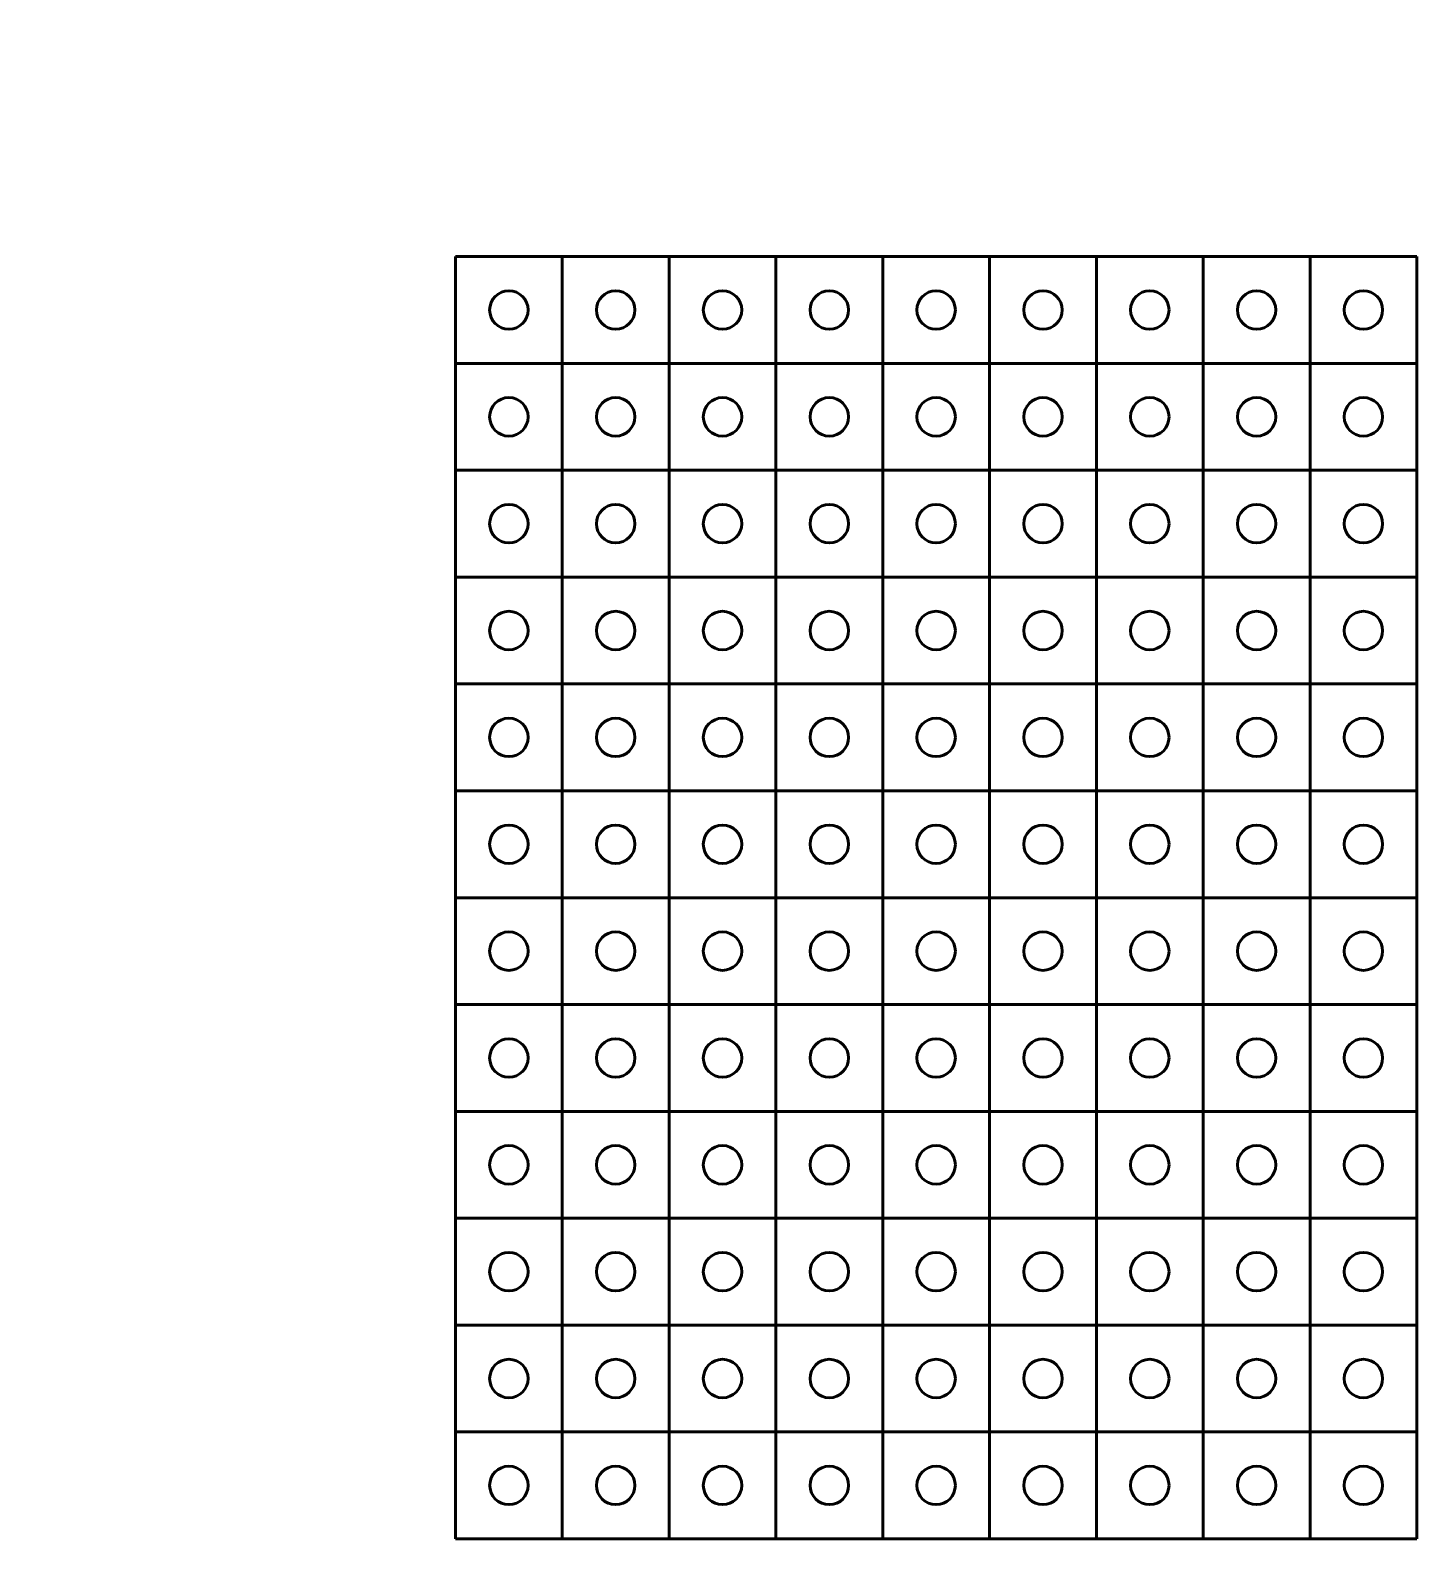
# Model space of a CAD drawing. Header units: millimetres. Extents: x -1927 to 2668, y -5887 to -3281.
# Drawn here: x -191 to 458, y -5887 to -5181 of the extents above; entities that cross this region are included whole.
import ezdxf

# ---------------------------------------------------------------- set-up
doc = ezdxf.new("R2010")
doc.units = ezdxf.units.MM
doc.linetypes.add('K5LT_BASIC', pattern=[0])

# ---------------------------------------------------------------- blocks, each defined once
blk = doc.blocks.new('U689')
at = {"color": 150, "linetype": 'K5LT_BASIC', "lineweight": 60, "true_color": 0x0080ff}
for p, q in [((57.98, -5836.96), (7.98, -5836.96)), ((7.98, -5836.96), (7.98, -5886.96)), ((57.98, -5886.96), (57.98, -5836.96)), ((7.98, -5886.96), (57.98, -5886.96))]:
    blk.add_line(p, q, dxfattribs=at)
blk = doc.blocks.new('U690')
at = {"color": 150, "linetype": 'K5LT_BASIC', "lineweight": 60, "true_color": 0x0080ff}
for p, q in [((57.98, -5786.96), (7.98, -5786.96)), ((7.98, -5786.96), (7.98, -5836.96)), ((57.98, -5836.96), (57.98, -5786.96)), ((7.98, -5836.96), (57.98, -5836.96))]:
    blk.add_line(p, q, dxfattribs=at)
blk = doc.blocks.new('U691')
at = {"color": 150, "linetype": 'K5LT_BASIC', "lineweight": 60, "true_color": 0x0080ff}
for p, q in [((57.98, -5736.96), (7.98, -5736.96)), ((7.98, -5736.96), (7.98, -5786.96)), ((57.98, -5786.96), (57.98, -5736.96)), ((7.98, -5786.96), (57.98, -5786.96))]:
    blk.add_line(p, q, dxfattribs=at)
blk = doc.blocks.new('U692')
at = {"color": 150, "linetype": 'K5LT_BASIC', "lineweight": 60, "true_color": 0x0080ff}
for p, q in [((57.98, -5686.96), (7.98, -5686.96)), ((7.98, -5686.96), (7.98, -5736.96)), ((57.98, -5736.96), (57.98, -5686.96)), ((7.98, -5736.96), (57.98, -5736.96))]:
    blk.add_line(p, q, dxfattribs=at)
blk = doc.blocks.new('U693')
at = {"color": 150, "linetype": 'K5LT_BASIC', "lineweight": 60, "true_color": 0x0080ff}
for p, q in [((57.98, -5636.96), (7.98, -5636.96)), ((7.98, -5636.96), (7.98, -5686.96)), ((57.98, -5686.96), (57.98, -5636.96)), ((7.98, -5686.96), (57.98, -5686.96))]:
    blk.add_line(p, q, dxfattribs=at)
blk = doc.blocks.new('U694')
at = {"color": 150, "linetype": 'K5LT_BASIC', "lineweight": 60, "true_color": 0x0080ff}
for p, q in [((57.98, -5586.96), (7.98, -5586.96)), ((7.98, -5586.96), (7.98, -5636.96)), ((57.98, -5636.96), (57.98, -5586.96)), ((7.98, -5636.96), (57.98, -5636.96))]:
    blk.add_line(p, q, dxfattribs=at)
blk = doc.blocks.new('U695')
at = {"color": 150, "linetype": 'K5LT_BASIC', "lineweight": 60, "true_color": 0x0080ff}
for p, q in [((57.98, -5536.96), (7.98, -5536.96)), ((7.98, -5536.96), (7.98, -5586.96)), ((57.98, -5586.96), (57.98, -5536.96)), ((7.98, -5586.96), (57.98, -5586.96))]:
    blk.add_line(p, q, dxfattribs=at)
blk = doc.blocks.new('U696')
at = {"color": 150, "linetype": 'K5LT_BASIC', "lineweight": 60, "true_color": 0x0080ff}
for p, q in [((57.98, -5486.96), (7.98, -5486.96)), ((7.98, -5486.96), (7.98, -5536.96)), ((57.98, -5536.96), (57.98, -5486.96)), ((7.98, -5536.96), (57.98, -5536.96))]:
    blk.add_line(p, q, dxfattribs=at)
blk = doc.blocks.new('U697')
at = {"color": 150, "linetype": 'K5LT_BASIC', "lineweight": 60, "true_color": 0x0080ff}
for p, q in [((57.98, -5436.96), (7.98, -5436.96)), ((7.98, -5436.96), (7.98, -5486.96)), ((57.98, -5486.96), (57.98, -5436.96)), ((7.98, -5486.96), (57.98, -5486.96))]:
    blk.add_line(p, q, dxfattribs=at)
blk = doc.blocks.new('U698')
at = {"color": 150, "linetype": 'K5LT_BASIC', "lineweight": 60, "true_color": 0x0080ff}
for p, q in [((57.98, -5386.96), (7.98, -5386.96)), ((7.98, -5386.96), (7.98, -5436.96)), ((57.98, -5436.96), (57.98, -5386.96)), ((7.98, -5436.96), (57.98, -5436.96))]:
    blk.add_line(p, q, dxfattribs=at)
blk = doc.blocks.new('U699')
at = {"color": 150, "linetype": 'K5LT_BASIC', "lineweight": 60, "true_color": 0x0080ff}
for p, q in [((57.98, -5336.96), (7.98, -5336.96)), ((7.98, -5336.96), (7.98, -5386.96)), ((57.98, -5386.96), (57.98, -5336.96)), ((7.98, -5386.96), (57.98, -5386.96))]:
    blk.add_line(p, q, dxfattribs=at)
blk = doc.blocks.new('U700')
at = {"color": 150, "linetype": 'K5LT_BASIC', "lineweight": 60, "true_color": 0x0080ff}
for p, q in [((57.98, -5286.96), (7.98, -5286.96)), ((7.98, -5286.96), (7.98, -5336.96)), ((57.98, -5336.96), (57.98, -5286.96)), ((7.98, -5336.96), (57.98, -5336.96))]:
    blk.add_line(p, q, dxfattribs=at)
blk = doc.blocks.new('U701')
at = {"color": 150, "linetype": 'K5LT_BASIC', "lineweight": 60, "true_color": 0x0080ff}
for p, q in [((107.98, -5836.96), (57.98, -5836.96)), ((57.98, -5836.96), (57.98, -5886.96)), ((107.98, -5886.96), (107.98, -5836.96)), ((57.98, -5886.96), (107.98, -5886.96))]:
    blk.add_line(p, q, dxfattribs=at)
blk = doc.blocks.new('U702')
at = {"color": 150, "linetype": 'K5LT_BASIC', "lineweight": 60, "true_color": 0x0080ff}
for p, q in [((107.98, -5786.96), (57.98, -5786.96)), ((57.98, -5786.96), (57.98, -5836.96)), ((107.98, -5836.96), (107.98, -5786.96)), ((57.98, -5836.96), (107.98, -5836.96))]:
    blk.add_line(p, q, dxfattribs=at)
blk = doc.blocks.new('U703')
at = {"color": 150, "linetype": 'K5LT_BASIC', "lineweight": 60, "true_color": 0x0080ff}
for p, q in [((107.98, -5736.96), (57.98, -5736.96)), ((57.98, -5736.96), (57.98, -5786.96)), ((107.98, -5786.96), (107.98, -5736.96)), ((57.98, -5786.96), (107.98, -5786.96))]:
    blk.add_line(p, q, dxfattribs=at)
blk = doc.blocks.new('U704')
at = {"color": 150, "linetype": 'K5LT_BASIC', "lineweight": 60, "true_color": 0x0080ff}
for p, q in [((107.98, -5686.96), (57.98, -5686.96)), ((57.98, -5686.96), (57.98, -5736.96)), ((107.98, -5736.96), (107.98, -5686.96)), ((57.98, -5736.96), (107.98, -5736.96))]:
    blk.add_line(p, q, dxfattribs=at)
blk = doc.blocks.new('U705')
at = {"color": 150, "linetype": 'K5LT_BASIC', "lineweight": 60, "true_color": 0x0080ff}
for p, q in [((107.98, -5636.96), (57.98, -5636.96)), ((57.98, -5636.96), (57.98, -5686.96)), ((107.98, -5686.96), (107.98, -5636.96)), ((57.98, -5686.96), (107.98, -5686.96))]:
    blk.add_line(p, q, dxfattribs=at)
blk = doc.blocks.new('U706')
at = {"color": 150, "linetype": 'K5LT_BASIC', "lineweight": 60, "true_color": 0x0080ff}
for p, q in [((107.98, -5586.96), (57.98, -5586.96)), ((57.98, -5586.96), (57.98, -5636.96)), ((107.98, -5636.96), (107.98, -5586.96)), ((57.98, -5636.96), (107.98, -5636.96))]:
    blk.add_line(p, q, dxfattribs=at)
blk = doc.blocks.new('U707')
at = {"color": 150, "linetype": 'K5LT_BASIC', "lineweight": 60, "true_color": 0x0080ff}
for p, q in [((107.98, -5536.96), (57.98, -5536.96)), ((57.98, -5536.96), (57.98, -5586.96)), ((107.98, -5586.96), (107.98, -5536.96)), ((57.98, -5586.96), (107.98, -5586.96))]:
    blk.add_line(p, q, dxfattribs=at)
blk = doc.blocks.new('U708')
at = {"color": 150, "linetype": 'K5LT_BASIC', "lineweight": 60, "true_color": 0x0080ff}
for p, q in [((107.98, -5486.96), (57.98, -5486.96)), ((57.98, -5486.96), (57.98, -5536.96)), ((107.98, -5536.96), (107.98, -5486.96)), ((57.98, -5536.96), (107.98, -5536.96))]:
    blk.add_line(p, q, dxfattribs=at)
blk = doc.blocks.new('U709')
at = {"color": 150, "linetype": 'K5LT_BASIC', "lineweight": 60, "true_color": 0x0080ff}
for p, q in [((107.98, -5436.96), (57.98, -5436.96)), ((57.98, -5436.96), (57.98, -5486.96)), ((107.98, -5486.96), (107.98, -5436.96)), ((57.98, -5486.96), (107.98, -5486.96))]:
    blk.add_line(p, q, dxfattribs=at)
blk = doc.blocks.new('U710')
at = {"color": 150, "linetype": 'K5LT_BASIC', "lineweight": 60, "true_color": 0x0080ff}
for p, q in [((107.98, -5386.96), (57.98, -5386.96)), ((57.98, -5386.96), (57.98, -5436.96)), ((107.98, -5436.96), (107.98, -5386.96)), ((57.98, -5436.96), (107.98, -5436.96))]:
    blk.add_line(p, q, dxfattribs=at)
blk = doc.blocks.new('U711')
at = {"color": 150, "linetype": 'K5LT_BASIC', "lineweight": 60, "true_color": 0x0080ff}
for p, q in [((107.98, -5336.96), (57.98, -5336.96)), ((57.98, -5336.96), (57.98, -5386.96)), ((107.98, -5386.96), (107.98, -5336.96)), ((57.98, -5386.96), (107.98, -5386.96))]:
    blk.add_line(p, q, dxfattribs=at)
blk = doc.blocks.new('U712')
at = {"color": 150, "linetype": 'K5LT_BASIC', "lineweight": 60, "true_color": 0x0080ff}
for p, q in [((107.98, -5286.96), (57.98, -5286.96)), ((57.98, -5286.96), (57.98, -5336.96)), ((107.98, -5336.96), (107.98, -5286.96)), ((57.98, -5336.96), (107.98, -5336.96))]:
    blk.add_line(p, q, dxfattribs=at)
blk = doc.blocks.new('U713')
at = {"color": 150, "linetype": 'K5LT_BASIC', "lineweight": 60, "true_color": 0x0080ff}
for p, q in [((157.98, -5836.96), (107.98, -5836.96)), ((107.98, -5836.96), (107.98, -5886.96)), ((157.98, -5886.96), (157.98, -5836.96)), ((107.98, -5886.96), (157.98, -5886.96))]:
    blk.add_line(p, q, dxfattribs=at)
blk = doc.blocks.new('U714')
at = {"color": 150, "linetype": 'K5LT_BASIC', "lineweight": 60, "true_color": 0x0080ff}
for p, q in [((157.98, -5786.96), (107.98, -5786.96)), ((107.98, -5786.96), (107.98, -5836.96)), ((157.98, -5836.96), (157.98, -5786.96)), ((107.98, -5836.96), (157.98, -5836.96))]:
    blk.add_line(p, q, dxfattribs=at)
blk = doc.blocks.new('U715')
at = {"color": 150, "linetype": 'K5LT_BASIC', "lineweight": 60, "true_color": 0x0080ff}
for p, q in [((157.98, -5736.96), (107.98, -5736.96)), ((107.98, -5736.96), (107.98, -5786.96)), ((157.98, -5786.96), (157.98, -5736.96)), ((107.98, -5786.96), (157.98, -5786.96))]:
    blk.add_line(p, q, dxfattribs=at)
blk = doc.blocks.new('U716')
at = {"color": 150, "linetype": 'K5LT_BASIC', "lineweight": 60, "true_color": 0x0080ff}
for p, q in [((157.98, -5686.96), (107.98, -5686.96)), ((107.98, -5686.96), (107.98, -5736.96)), ((157.98, -5736.96), (157.98, -5686.96)), ((107.98, -5736.96), (157.98, -5736.96))]:
    blk.add_line(p, q, dxfattribs=at)
blk = doc.blocks.new('U717')
at = {"color": 150, "linetype": 'K5LT_BASIC', "lineweight": 60, "true_color": 0x0080ff}
for p, q in [((157.98, -5636.96), (107.98, -5636.96)), ((107.98, -5636.96), (107.98, -5686.96)), ((157.98, -5686.96), (157.98, -5636.96)), ((107.98, -5686.96), (157.98, -5686.96))]:
    blk.add_line(p, q, dxfattribs=at)
blk = doc.blocks.new('U718')
at = {"color": 150, "linetype": 'K5LT_BASIC', "lineweight": 60, "true_color": 0x0080ff}
for p, q in [((157.98, -5586.96), (107.98, -5586.96)), ((107.98, -5586.96), (107.98, -5636.96)), ((157.98, -5636.96), (157.98, -5586.96)), ((107.98, -5636.96), (157.98, -5636.96))]:
    blk.add_line(p, q, dxfattribs=at)
blk = doc.blocks.new('U719')
at = {"color": 150, "linetype": 'K5LT_BASIC', "lineweight": 60, "true_color": 0x0080ff}
for p, q in [((157.98, -5536.96), (107.98, -5536.96)), ((107.98, -5536.96), (107.98, -5586.96)), ((157.98, -5586.96), (157.98, -5536.96)), ((107.98, -5586.96), (157.98, -5586.96))]:
    blk.add_line(p, q, dxfattribs=at)
blk = doc.blocks.new('U720')
at = {"color": 150, "linetype": 'K5LT_BASIC', "lineweight": 60, "true_color": 0x0080ff}
for p, q in [((157.98, -5486.96), (107.98, -5486.96)), ((107.98, -5486.96), (107.98, -5536.96)), ((157.98, -5536.96), (157.98, -5486.96)), ((107.98, -5536.96), (157.98, -5536.96))]:
    blk.add_line(p, q, dxfattribs=at)
blk = doc.blocks.new('U721')
at = {"color": 150, "linetype": 'K5LT_BASIC', "lineweight": 60, "true_color": 0x0080ff}
for p, q in [((157.98, -5436.96), (107.98, -5436.96)), ((107.98, -5436.96), (107.98, -5486.96)), ((157.98, -5486.96), (157.98, -5436.96)), ((107.98, -5486.96), (157.98, -5486.96))]:
    blk.add_line(p, q, dxfattribs=at)
blk = doc.blocks.new('U722')
at = {"color": 150, "linetype": 'K5LT_BASIC', "lineweight": 60, "true_color": 0x0080ff}
for p, q in [((157.98, -5386.96), (107.98, -5386.96)), ((107.98, -5386.96), (107.98, -5436.96)), ((157.98, -5436.96), (157.98, -5386.96)), ((107.98, -5436.96), (157.98, -5436.96))]:
    blk.add_line(p, q, dxfattribs=at)
blk = doc.blocks.new('U723')
at = {"color": 150, "linetype": 'K5LT_BASIC', "lineweight": 60, "true_color": 0x0080ff}
for p, q in [((157.98, -5336.96), (107.98, -5336.96)), ((107.98, -5336.96), (107.98, -5386.96)), ((157.98, -5386.96), (157.98, -5336.96)), ((107.98, -5386.96), (157.98, -5386.96))]:
    blk.add_line(p, q, dxfattribs=at)
blk = doc.blocks.new('U724')
at = {"color": 150, "linetype": 'K5LT_BASIC', "lineweight": 60, "true_color": 0x0080ff}
for p, q in [((157.98, -5286.96), (107.98, -5286.96)), ((107.98, -5286.96), (107.98, -5336.96)), ((157.98, -5336.96), (157.98, -5286.96)), ((107.98, -5336.96), (157.98, -5336.96))]:
    blk.add_line(p, q, dxfattribs=at)
blk = doc.blocks.new('U725')
at = {"color": 150, "linetype": 'K5LT_BASIC', "lineweight": 60, "true_color": 0x0080ff}
for p, q in [((207.98, -5836.96), (157.98, -5836.96)), ((157.98, -5836.96), (157.98, -5886.96)), ((207.98, -5886.96), (207.98, -5836.96)), ((157.98, -5886.96), (207.98, -5886.96))]:
    blk.add_line(p, q, dxfattribs=at)
blk = doc.blocks.new('U726')
at = {"color": 150, "linetype": 'K5LT_BASIC', "lineweight": 60, "true_color": 0x0080ff}
for p, q in [((207.98, -5786.96), (157.98, -5786.96)), ((157.98, -5786.96), (157.98, -5836.96)), ((207.98, -5836.96), (207.98, -5786.96)), ((157.98, -5836.96), (207.98, -5836.96))]:
    blk.add_line(p, q, dxfattribs=at)
blk = doc.blocks.new('U727')
at = {"color": 150, "linetype": 'K5LT_BASIC', "lineweight": 60, "true_color": 0x0080ff}
for p, q in [((207.98, -5736.96), (157.98, -5736.96)), ((157.98, -5736.96), (157.98, -5786.96)), ((207.98, -5786.96), (207.98, -5736.96)), ((157.98, -5786.96), (207.98, -5786.96))]:
    blk.add_line(p, q, dxfattribs=at)
blk = doc.blocks.new('U728')
at = {"color": 150, "linetype": 'K5LT_BASIC', "lineweight": 60, "true_color": 0x0080ff}
for p, q in [((207.98, -5686.96), (157.98, -5686.96)), ((157.98, -5686.96), (157.98, -5736.96)), ((207.98, -5736.96), (207.98, -5686.96)), ((157.98, -5736.96), (207.98, -5736.96))]:
    blk.add_line(p, q, dxfattribs=at)
blk = doc.blocks.new('U729')
at = {"color": 150, "linetype": 'K5LT_BASIC', "lineweight": 60, "true_color": 0x0080ff}
for p, q in [((207.98, -5636.96), (157.98, -5636.96)), ((157.98, -5636.96), (157.98, -5686.96)), ((207.98, -5686.96), (207.98, -5636.96)), ((157.98, -5686.96), (207.98, -5686.96))]:
    blk.add_line(p, q, dxfattribs=at)
blk = doc.blocks.new('U730')
at = {"color": 150, "linetype": 'K5LT_BASIC', "lineweight": 60, "true_color": 0x0080ff}
for p, q in [((207.98, -5586.96), (157.98, -5586.96)), ((157.98, -5586.96), (157.98, -5636.96)), ((207.98, -5636.96), (207.98, -5586.96)), ((157.98, -5636.96), (207.98, -5636.96))]:
    blk.add_line(p, q, dxfattribs=at)
blk = doc.blocks.new('U731')
at = {"color": 150, "linetype": 'K5LT_BASIC', "lineweight": 60, "true_color": 0x0080ff}
for p, q in [((207.98, -5536.96), (157.98, -5536.96)), ((157.98, -5536.96), (157.98, -5586.96)), ((207.98, -5586.96), (207.98, -5536.96)), ((157.98, -5586.96), (207.98, -5586.96))]:
    blk.add_line(p, q, dxfattribs=at)
blk = doc.blocks.new('U732')
at = {"color": 150, "linetype": 'K5LT_BASIC', "lineweight": 60, "true_color": 0x0080ff}
for p, q in [((207.98, -5486.96), (157.98, -5486.96)), ((157.98, -5486.96), (157.98, -5536.96)), ((207.98, -5536.96), (207.98, -5486.96)), ((157.98, -5536.96), (207.98, -5536.96))]:
    blk.add_line(p, q, dxfattribs=at)
blk = doc.blocks.new('U733')
at = {"color": 150, "linetype": 'K5LT_BASIC', "lineweight": 60, "true_color": 0x0080ff}
for p, q in [((207.98, -5436.96), (157.98, -5436.96)), ((157.98, -5436.96), (157.98, -5486.96)), ((207.98, -5486.96), (207.98, -5436.96)), ((157.98, -5486.96), (207.98, -5486.96))]:
    blk.add_line(p, q, dxfattribs=at)
blk = doc.blocks.new('U734')
at = {"color": 150, "linetype": 'K5LT_BASIC', "lineweight": 60, "true_color": 0x0080ff}
for p, q in [((207.98, -5386.96), (157.98, -5386.96)), ((157.98, -5386.96), (157.98, -5436.96)), ((207.98, -5436.96), (207.98, -5386.96)), ((157.98, -5436.96), (207.98, -5436.96))]:
    blk.add_line(p, q, dxfattribs=at)
blk = doc.blocks.new('U735')
at = {"color": 150, "linetype": 'K5LT_BASIC', "lineweight": 60, "true_color": 0x0080ff}
for p, q in [((207.98, -5336.96), (157.98, -5336.96)), ((157.98, -5336.96), (157.98, -5386.96)), ((207.98, -5386.96), (207.98, -5336.96)), ((157.98, -5386.96), (207.98, -5386.96))]:
    blk.add_line(p, q, dxfattribs=at)
blk = doc.blocks.new('U736')
at = {"color": 150, "linetype": 'K5LT_BASIC', "lineweight": 60, "true_color": 0x0080ff}
for p, q in [((207.98, -5286.96), (157.98, -5286.96)), ((157.98, -5286.96), (157.98, -5336.96)), ((207.98, -5336.96), (207.98, -5286.96)), ((157.98, -5336.96), (207.98, -5336.96))]:
    blk.add_line(p, q, dxfattribs=at)
blk = doc.blocks.new('U737')
at = {"color": 150, "linetype": 'K5LT_BASIC', "lineweight": 60, "true_color": 0x0080ff}
for p, q in [((257.98, -5836.96), (207.98, -5836.96)), ((207.98, -5836.96), (207.98, -5886.96)), ((257.98, -5886.96), (257.98, -5836.96)), ((207.98, -5886.96), (257.98, -5886.96))]:
    blk.add_line(p, q, dxfattribs=at)
blk = doc.blocks.new('U738')
at = {"color": 150, "linetype": 'K5LT_BASIC', "lineweight": 60, "true_color": 0x0080ff}
for p, q in [((257.98, -5786.96), (207.98, -5786.96)), ((207.98, -5786.96), (207.98, -5836.96)), ((257.98, -5836.96), (257.98, -5786.96)), ((207.98, -5836.96), (257.98, -5836.96))]:
    blk.add_line(p, q, dxfattribs=at)
blk = doc.blocks.new('U739')
at = {"color": 150, "linetype": 'K5LT_BASIC', "lineweight": 60, "true_color": 0x0080ff}
for p, q in [((257.98, -5736.96), (207.98, -5736.96)), ((207.98, -5736.96), (207.98, -5786.96)), ((257.98, -5786.96), (257.98, -5736.96)), ((207.98, -5786.96), (257.98, -5786.96))]:
    blk.add_line(p, q, dxfattribs=at)
blk = doc.blocks.new('U740')
at = {"color": 150, "linetype": 'K5LT_BASIC', "lineweight": 60, "true_color": 0x0080ff}
for p, q in [((257.98, -5686.96), (207.98, -5686.96)), ((207.98, -5686.96), (207.98, -5736.96)), ((257.98, -5736.96), (257.98, -5686.96)), ((207.98, -5736.96), (257.98, -5736.96))]:
    blk.add_line(p, q, dxfattribs=at)
blk = doc.blocks.new('U741')
at = {"color": 150, "linetype": 'K5LT_BASIC', "lineweight": 60, "true_color": 0x0080ff}
for p, q in [((257.98, -5636.96), (207.98, -5636.96)), ((207.98, -5636.96), (207.98, -5686.96)), ((257.98, -5686.96), (257.98, -5636.96)), ((207.98, -5686.96), (257.98, -5686.96))]:
    blk.add_line(p, q, dxfattribs=at)
blk = doc.blocks.new('U742')
at = {"color": 150, "linetype": 'K5LT_BASIC', "lineweight": 60, "true_color": 0x0080ff}
for p, q in [((257.98, -5586.96), (207.98, -5586.96)), ((207.98, -5586.96), (207.98, -5636.96)), ((257.98, -5636.96), (257.98, -5586.96)), ((207.98, -5636.96), (257.98, -5636.96))]:
    blk.add_line(p, q, dxfattribs=at)
blk = doc.blocks.new('U743')
at = {"color": 150, "linetype": 'K5LT_BASIC', "lineweight": 60, "true_color": 0x0080ff}
for p, q in [((257.98, -5536.96), (207.98, -5536.96)), ((207.98, -5536.96), (207.98, -5586.96)), ((257.98, -5586.96), (257.98, -5536.96)), ((207.98, -5586.96), (257.98, -5586.96))]:
    blk.add_line(p, q, dxfattribs=at)
blk = doc.blocks.new('U744')
at = {"color": 150, "linetype": 'K5LT_BASIC', "lineweight": 60, "true_color": 0x0080ff}
for p, q in [((257.98, -5486.96), (207.98, -5486.96)), ((207.98, -5486.96), (207.98, -5536.96)), ((257.98, -5536.96), (257.98, -5486.96)), ((207.98, -5536.96), (257.98, -5536.96))]:
    blk.add_line(p, q, dxfattribs=at)
blk = doc.blocks.new('U745')
at = {"color": 150, "linetype": 'K5LT_BASIC', "lineweight": 60, "true_color": 0x0080ff}
for p, q in [((257.98, -5436.96), (207.98, -5436.96)), ((207.98, -5436.96), (207.98, -5486.96)), ((257.98, -5486.96), (257.98, -5436.96)), ((207.98, -5486.96), (257.98, -5486.96))]:
    blk.add_line(p, q, dxfattribs=at)
blk = doc.blocks.new('U746')
at = {"color": 150, "linetype": 'K5LT_BASIC', "lineweight": 60, "true_color": 0x0080ff}
for p, q in [((257.98, -5386.96), (207.98, -5386.96)), ((207.98, -5386.96), (207.98, -5436.96)), ((257.98, -5436.96), (257.98, -5386.96)), ((207.98, -5436.96), (257.98, -5436.96))]:
    blk.add_line(p, q, dxfattribs=at)
blk = doc.blocks.new('U747')
at = {"color": 150, "linetype": 'K5LT_BASIC', "lineweight": 60, "true_color": 0x0080ff}
for p, q in [((257.98, -5336.96), (207.98, -5336.96)), ((207.98, -5336.96), (207.98, -5386.96)), ((257.98, -5386.96), (257.98, -5336.96)), ((207.98, -5386.96), (257.98, -5386.96))]:
    blk.add_line(p, q, dxfattribs=at)
blk = doc.blocks.new('U748')
at = {"color": 150, "linetype": 'K5LT_BASIC', "lineweight": 60, "true_color": 0x0080ff}
for p, q in [((257.98, -5286.96), (207.98, -5286.96)), ((207.98, -5286.96), (207.98, -5336.96)), ((257.98, -5336.96), (257.98, -5286.96)), ((207.98, -5336.96), (257.98, -5336.96))]:
    blk.add_line(p, q, dxfattribs=at)
blk = doc.blocks.new('U749')
at = {"color": 150, "linetype": 'K5LT_BASIC', "lineweight": 60, "true_color": 0x0080ff}
for p, q in [((307.98, -5836.96), (257.98, -5836.96)), ((257.98, -5836.96), (257.98, -5886.96)), ((307.98, -5886.96), (307.98, -5836.96)), ((257.98, -5886.96), (307.98, -5886.96))]:
    blk.add_line(p, q, dxfattribs=at)
blk = doc.blocks.new('U750')
at = {"color": 150, "linetype": 'K5LT_BASIC', "lineweight": 60, "true_color": 0x0080ff}
for p, q in [((307.98, -5786.96), (257.98, -5786.96)), ((257.98, -5786.96), (257.98, -5836.96)), ((307.98, -5836.96), (307.98, -5786.96)), ((257.98, -5836.96), (307.98, -5836.96))]:
    blk.add_line(p, q, dxfattribs=at)
blk = doc.blocks.new('U751')
at = {"color": 150, "linetype": 'K5LT_BASIC', "lineweight": 60, "true_color": 0x0080ff}
for p, q in [((307.98, -5736.96), (257.98, -5736.96)), ((257.98, -5736.96), (257.98, -5786.96)), ((307.98, -5786.96), (307.98, -5736.96)), ((257.98, -5786.96), (307.98, -5786.96))]:
    blk.add_line(p, q, dxfattribs=at)
blk = doc.blocks.new('U752')
at = {"color": 150, "linetype": 'K5LT_BASIC', "lineweight": 60, "true_color": 0x0080ff}
for p, q in [((307.98, -5686.96), (257.98, -5686.96)), ((257.98, -5686.96), (257.98, -5736.96)), ((307.98, -5736.96), (307.98, -5686.96)), ((257.98, -5736.96), (307.98, -5736.96))]:
    blk.add_line(p, q, dxfattribs=at)
blk = doc.blocks.new('U753')
at = {"color": 150, "linetype": 'K5LT_BASIC', "lineweight": 60, "true_color": 0x0080ff}
for p, q in [((307.98, -5636.96), (257.98, -5636.96)), ((257.98, -5636.96), (257.98, -5686.96)), ((307.98, -5686.96), (307.98, -5636.96)), ((257.98, -5686.96), (307.98, -5686.96))]:
    blk.add_line(p, q, dxfattribs=at)
blk = doc.blocks.new('U754')
at = {"color": 150, "linetype": 'K5LT_BASIC', "lineweight": 60, "true_color": 0x0080ff}
for p, q in [((307.98, -5586.96), (257.98, -5586.96)), ((257.98, -5586.96), (257.98, -5636.96)), ((307.98, -5636.96), (307.98, -5586.96)), ((257.98, -5636.96), (307.98, -5636.96))]:
    blk.add_line(p, q, dxfattribs=at)
blk = doc.blocks.new('U755')
at = {"color": 150, "linetype": 'K5LT_BASIC', "lineweight": 60, "true_color": 0x0080ff}
for p, q in [((307.98, -5536.96), (257.98, -5536.96)), ((257.98, -5536.96), (257.98, -5586.96)), ((307.98, -5586.96), (307.98, -5536.96)), ((257.98, -5586.96), (307.98, -5586.96))]:
    blk.add_line(p, q, dxfattribs=at)
blk = doc.blocks.new('U756')
at = {"color": 150, "linetype": 'K5LT_BASIC', "lineweight": 60, "true_color": 0x0080ff}
for p, q in [((307.98, -5486.96), (257.98, -5486.96)), ((257.98, -5486.96), (257.98, -5536.96)), ((307.98, -5536.96), (307.98, -5486.96)), ((257.98, -5536.96), (307.98, -5536.96))]:
    blk.add_line(p, q, dxfattribs=at)
blk = doc.blocks.new('U757')
at = {"color": 150, "linetype": 'K5LT_BASIC', "lineweight": 60, "true_color": 0x0080ff}
for p, q in [((307.98, -5436.96), (257.98, -5436.96)), ((257.98, -5436.96), (257.98, -5486.96)), ((307.98, -5486.96), (307.98, -5436.96)), ((257.98, -5486.96), (307.98, -5486.96))]:
    blk.add_line(p, q, dxfattribs=at)
blk = doc.blocks.new('U758')
at = {"color": 150, "linetype": 'K5LT_BASIC', "lineweight": 60, "true_color": 0x0080ff}
for p, q in [((307.98, -5386.96), (257.98, -5386.96)), ((257.98, -5386.96), (257.98, -5436.96)), ((307.98, -5436.96), (307.98, -5386.96)), ((257.98, -5436.96), (307.98, -5436.96))]:
    blk.add_line(p, q, dxfattribs=at)
blk = doc.blocks.new('U759')
at = {"color": 150, "linetype": 'K5LT_BASIC', "lineweight": 60, "true_color": 0x0080ff}
for p, q in [((307.98, -5336.96), (257.98, -5336.96)), ((257.98, -5336.96), (257.98, -5386.96)), ((307.98, -5386.96), (307.98, -5336.96)), ((257.98, -5386.96), (307.98, -5386.96))]:
    blk.add_line(p, q, dxfattribs=at)
blk = doc.blocks.new('U760')
at = {"color": 150, "linetype": 'K5LT_BASIC', "lineweight": 60, "true_color": 0x0080ff}
for p, q in [((307.98, -5286.96), (257.98, -5286.96)), ((257.98, -5286.96), (257.98, -5336.96)), ((307.98, -5336.96), (307.98, -5286.96)), ((257.98, -5336.96), (307.98, -5336.96))]:
    blk.add_line(p, q, dxfattribs=at)
blk = doc.blocks.new('U761')
at = {"color": 150, "linetype": 'K5LT_BASIC', "lineweight": 60, "true_color": 0x0080ff}
for p, q in [((357.98, -5836.96), (307.98, -5836.96)), ((307.98, -5836.96), (307.98, -5886.96)), ((357.98, -5886.96), (357.98, -5836.96)), ((307.98, -5886.96), (357.98, -5886.96))]:
    blk.add_line(p, q, dxfattribs=at)
blk = doc.blocks.new('U762')
at = {"color": 150, "linetype": 'K5LT_BASIC', "lineweight": 60, "true_color": 0x0080ff}
for p, q in [((357.98, -5786.96), (307.98, -5786.96)), ((307.98, -5786.96), (307.98, -5836.96)), ((357.98, -5836.96), (357.98, -5786.96)), ((307.98, -5836.96), (357.98, -5836.96))]:
    blk.add_line(p, q, dxfattribs=at)
blk = doc.blocks.new('U763')
at = {"color": 150, "linetype": 'K5LT_BASIC', "lineweight": 60, "true_color": 0x0080ff}
for p, q in [((357.98, -5736.96), (307.98, -5736.96)), ((307.98, -5736.96), (307.98, -5786.96)), ((357.98, -5786.96), (357.98, -5736.96)), ((307.98, -5786.96), (357.98, -5786.96))]:
    blk.add_line(p, q, dxfattribs=at)
blk = doc.blocks.new('U764')
at = {"color": 150, "linetype": 'K5LT_BASIC', "lineweight": 60, "true_color": 0x0080ff}
for p, q in [((357.98, -5686.96), (307.98, -5686.96)), ((307.98, -5686.96), (307.98, -5736.96)), ((357.98, -5736.96), (357.98, -5686.96)), ((307.98, -5736.96), (357.98, -5736.96))]:
    blk.add_line(p, q, dxfattribs=at)
blk = doc.blocks.new('U765')
at = {"color": 150, "linetype": 'K5LT_BASIC', "lineweight": 60, "true_color": 0x0080ff}
for p, q in [((357.98, -5636.96), (307.98, -5636.96)), ((307.98, -5636.96), (307.98, -5686.96)), ((357.98, -5686.96), (357.98, -5636.96)), ((307.98, -5686.96), (357.98, -5686.96))]:
    blk.add_line(p, q, dxfattribs=at)
blk = doc.blocks.new('U766')
at = {"color": 150, "linetype": 'K5LT_BASIC', "lineweight": 60, "true_color": 0x0080ff}
for p, q in [((357.98, -5586.96), (307.98, -5586.96)), ((307.98, -5586.96), (307.98, -5636.96)), ((357.98, -5636.96), (357.98, -5586.96)), ((307.98, -5636.96), (357.98, -5636.96))]:
    blk.add_line(p, q, dxfattribs=at)
blk = doc.blocks.new('U767')
at = {"color": 150, "linetype": 'K5LT_BASIC', "lineweight": 60, "true_color": 0x0080ff}
for p, q in [((357.98, -5536.96), (307.98, -5536.96)), ((307.98, -5536.96), (307.98, -5586.96)), ((357.98, -5586.96), (357.98, -5536.96)), ((307.98, -5586.96), (357.98, -5586.96))]:
    blk.add_line(p, q, dxfattribs=at)
blk = doc.blocks.new('U768')
at = {"color": 150, "linetype": 'K5LT_BASIC', "lineweight": 60, "true_color": 0x0080ff}
for p, q in [((357.98, -5486.96), (307.98, -5486.96)), ((307.98, -5486.96), (307.98, -5536.96)), ((357.98, -5536.96), (357.98, -5486.96)), ((307.98, -5536.96), (357.98, -5536.96))]:
    blk.add_line(p, q, dxfattribs=at)
blk = doc.blocks.new('U769')
at = {"color": 150, "linetype": 'K5LT_BASIC', "lineweight": 60, "true_color": 0x0080ff}
for p, q in [((357.98, -5436.96), (307.98, -5436.96)), ((307.98, -5436.96), (307.98, -5486.96)), ((357.98, -5486.96), (357.98, -5436.96)), ((307.98, -5486.96), (357.98, -5486.96))]:
    blk.add_line(p, q, dxfattribs=at)
blk = doc.blocks.new('U770')
at = {"color": 150, "linetype": 'K5LT_BASIC', "lineweight": 60, "true_color": 0x0080ff}
for p, q in [((357.98, -5386.96), (307.98, -5386.96)), ((307.98, -5386.96), (307.98, -5436.96)), ((357.98, -5436.96), (357.98, -5386.96)), ((307.98, -5436.96), (357.98, -5436.96))]:
    blk.add_line(p, q, dxfattribs=at)
blk = doc.blocks.new('U771')
at = {"color": 150, "linetype": 'K5LT_BASIC', "lineweight": 60, "true_color": 0x0080ff}
for p, q in [((357.98, -5336.96), (307.98, -5336.96)), ((307.98, -5336.96), (307.98, -5386.96)), ((357.98, -5386.96), (357.98, -5336.96)), ((307.98, -5386.96), (357.98, -5386.96))]:
    blk.add_line(p, q, dxfattribs=at)
blk = doc.blocks.new('U772')
at = {"color": 150, "linetype": 'K5LT_BASIC', "lineweight": 60, "true_color": 0x0080ff}
for p, q in [((357.98, -5286.96), (307.98, -5286.96)), ((307.98, -5286.96), (307.98, -5336.96)), ((357.98, -5336.96), (357.98, -5286.96)), ((307.98, -5336.96), (357.98, -5336.96))]:
    blk.add_line(p, q, dxfattribs=at)
blk = doc.blocks.new('U773')
at = {"color": 150, "linetype": 'K5LT_BASIC', "lineweight": 60, "true_color": 0x0080ff}
for p, q in [((407.98, -5836.96), (357.98, -5836.96)), ((357.98, -5836.96), (357.98, -5886.96)), ((407.98, -5886.96), (407.98, -5836.96)), ((357.98, -5886.96), (407.98, -5886.96))]:
    blk.add_line(p, q, dxfattribs=at)
blk = doc.blocks.new('U774')
at = {"color": 150, "linetype": 'K5LT_BASIC', "lineweight": 60, "true_color": 0x0080ff}
for p, q in [((407.98, -5786.96), (357.98, -5786.96)), ((357.98, -5786.96), (357.98, -5836.96)), ((407.98, -5836.96), (407.98, -5786.96)), ((357.98, -5836.96), (407.98, -5836.96))]:
    blk.add_line(p, q, dxfattribs=at)
blk = doc.blocks.new('U775')
at = {"color": 150, "linetype": 'K5LT_BASIC', "lineweight": 60, "true_color": 0x0080ff}
for p, q in [((407.98, -5736.96), (357.98, -5736.96)), ((357.98, -5736.96), (357.98, -5786.96)), ((407.98, -5786.96), (407.98, -5736.96)), ((357.98, -5786.96), (407.98, -5786.96))]:
    blk.add_line(p, q, dxfattribs=at)
blk = doc.blocks.new('U776')
at = {"color": 150, "linetype": 'K5LT_BASIC', "lineweight": 60, "true_color": 0x0080ff}
for p, q in [((407.98, -5686.96), (357.98, -5686.96)), ((357.98, -5686.96), (357.98, -5736.96)), ((407.98, -5736.96), (407.98, -5686.96)), ((357.98, -5736.96), (407.98, -5736.96))]:
    blk.add_line(p, q, dxfattribs=at)
blk = doc.blocks.new('U777')
at = {"color": 150, "linetype": 'K5LT_BASIC', "lineweight": 60, "true_color": 0x0080ff}
for p, q in [((407.98, -5636.96), (357.98, -5636.96)), ((357.98, -5636.96), (357.98, -5686.96)), ((407.98, -5686.96), (407.98, -5636.96)), ((357.98, -5686.96), (407.98, -5686.96))]:
    blk.add_line(p, q, dxfattribs=at)
blk = doc.blocks.new('U778')
at = {"color": 150, "linetype": 'K5LT_BASIC', "lineweight": 60, "true_color": 0x0080ff}
for p, q in [((407.98, -5586.96), (357.98, -5586.96)), ((357.98, -5586.96), (357.98, -5636.96)), ((407.98, -5636.96), (407.98, -5586.96)), ((357.98, -5636.96), (407.98, -5636.96))]:
    blk.add_line(p, q, dxfattribs=at)
blk = doc.blocks.new('U779')
at = {"color": 150, "linetype": 'K5LT_BASIC', "lineweight": 60, "true_color": 0x0080ff}
for p, q in [((407.98, -5536.96), (357.98, -5536.96)), ((357.98, -5536.96), (357.98, -5586.96)), ((407.98, -5586.96), (407.98, -5536.96)), ((357.98, -5586.96), (407.98, -5586.96))]:
    blk.add_line(p, q, dxfattribs=at)
blk = doc.blocks.new('U780')
at = {"color": 150, "linetype": 'K5LT_BASIC', "lineweight": 60, "true_color": 0x0080ff}
for p, q in [((407.98, -5486.96), (357.98, -5486.96)), ((357.98, -5486.96), (357.98, -5536.96)), ((407.98, -5536.96), (407.98, -5486.96)), ((357.98, -5536.96), (407.98, -5536.96))]:
    blk.add_line(p, q, dxfattribs=at)
blk = doc.blocks.new('U781')
at = {"color": 150, "linetype": 'K5LT_BASIC', "lineweight": 60, "true_color": 0x0080ff}
for p, q in [((407.98, -5436.96), (357.98, -5436.96)), ((357.98, -5436.96), (357.98, -5486.96)), ((407.98, -5486.96), (407.98, -5436.96)), ((357.98, -5486.96), (407.98, -5486.96))]:
    blk.add_line(p, q, dxfattribs=at)
blk = doc.blocks.new('U782')
at = {"color": 150, "linetype": 'K5LT_BASIC', "lineweight": 60, "true_color": 0x0080ff}
for p, q in [((407.98, -5386.96), (357.98, -5386.96)), ((357.98, -5386.96), (357.98, -5436.96)), ((407.98, -5436.96), (407.98, -5386.96)), ((357.98, -5436.96), (407.98, -5436.96))]:
    blk.add_line(p, q, dxfattribs=at)
blk = doc.blocks.new('U783')
at = {"color": 150, "linetype": 'K5LT_BASIC', "lineweight": 60, "true_color": 0x0080ff}
for p, q in [((407.98, -5336.96), (357.98, -5336.96)), ((357.98, -5336.96), (357.98, -5386.96)), ((407.98, -5386.96), (407.98, -5336.96)), ((357.98, -5386.96), (407.98, -5386.96))]:
    blk.add_line(p, q, dxfattribs=at)
blk = doc.blocks.new('U784')
at = {"color": 150, "linetype": 'K5LT_BASIC', "lineweight": 60, "true_color": 0x0080ff}
for p, q in [((407.98, -5286.96), (357.98, -5286.96)), ((357.98, -5286.96), (357.98, -5336.96)), ((407.98, -5336.96), (407.98, -5286.96)), ((357.98, -5336.96), (407.98, -5336.96))]:
    blk.add_line(p, q, dxfattribs=at)
blk = doc.blocks.new('U785')
at = {"color": 150, "linetype": 'K5LT_BASIC', "lineweight": 60, "true_color": 0x0080ff}
for p, q in [((457.98, -5836.96), (407.98, -5836.96)), ((407.98, -5836.96), (407.98, -5886.96)), ((457.98, -5886.96), (457.98, -5836.96)), ((407.98, -5886.96), (457.98, -5886.96))]:
    blk.add_line(p, q, dxfattribs=at)
blk = doc.blocks.new('U786')
at = {"color": 150, "linetype": 'K5LT_BASIC', "lineweight": 60, "true_color": 0x0080ff}
for p, q in [((457.98, -5786.96), (407.98, -5786.96)), ((407.98, -5786.96), (407.98, -5836.96)), ((457.98, -5836.96), (457.98, -5786.96)), ((407.98, -5836.96), (457.98, -5836.96))]:
    blk.add_line(p, q, dxfattribs=at)
blk = doc.blocks.new('U787')
at = {"color": 150, "linetype": 'K5LT_BASIC', "lineweight": 60, "true_color": 0x0080ff}
for p, q in [((457.98, -5736.96), (407.98, -5736.96)), ((407.98, -5736.96), (407.98, -5786.96)), ((457.98, -5786.96), (457.98, -5736.96)), ((407.98, -5786.96), (457.98, -5786.96))]:
    blk.add_line(p, q, dxfattribs=at)
blk = doc.blocks.new('U788')
at = {"color": 150, "linetype": 'K5LT_BASIC', "lineweight": 60, "true_color": 0x0080ff}
for p, q in [((457.98, -5686.96), (407.98, -5686.96)), ((407.98, -5686.96), (407.98, -5736.96)), ((457.98, -5736.96), (457.98, -5686.96)), ((407.98, -5736.96), (457.98, -5736.96))]:
    blk.add_line(p, q, dxfattribs=at)
blk = doc.blocks.new('U789')
at = {"color": 150, "linetype": 'K5LT_BASIC', "lineweight": 60, "true_color": 0x0080ff}
for p, q in [((457.98, -5636.96), (407.98, -5636.96)), ((407.98, -5636.96), (407.98, -5686.96)), ((457.98, -5686.96), (457.98, -5636.96)), ((407.98, -5686.96), (457.98, -5686.96))]:
    blk.add_line(p, q, dxfattribs=at)
blk = doc.blocks.new('U790')
at = {"color": 150, "linetype": 'K5LT_BASIC', "lineweight": 60, "true_color": 0x0080ff}
for p, q in [((457.98, -5586.96), (407.98, -5586.96)), ((407.98, -5586.96), (407.98, -5636.96)), ((457.98, -5636.96), (457.98, -5586.96)), ((407.98, -5636.96), (457.98, -5636.96))]:
    blk.add_line(p, q, dxfattribs=at)
blk = doc.blocks.new('U791')
at = {"color": 150, "linetype": 'K5LT_BASIC', "lineweight": 60, "true_color": 0x0080ff}
for p, q in [((457.98, -5536.96), (407.98, -5536.96)), ((407.98, -5536.96), (407.98, -5586.96)), ((457.98, -5586.96), (457.98, -5536.96)), ((407.98, -5586.96), (457.98, -5586.96))]:
    blk.add_line(p, q, dxfattribs=at)
blk = doc.blocks.new('U792')
at = {"color": 150, "linetype": 'K5LT_BASIC', "lineweight": 60, "true_color": 0x0080ff}
for p, q in [((457.98, -5486.96), (407.98, -5486.96)), ((407.98, -5486.96), (407.98, -5536.96)), ((457.98, -5536.96), (457.98, -5486.96)), ((407.98, -5536.96), (457.98, -5536.96))]:
    blk.add_line(p, q, dxfattribs=at)
blk = doc.blocks.new('U793')
at = {"color": 150, "linetype": 'K5LT_BASIC', "lineweight": 60, "true_color": 0x0080ff}
for p, q in [((457.98, -5436.96), (407.98, -5436.96)), ((407.98, -5436.96), (407.98, -5486.96)), ((457.98, -5486.96), (457.98, -5436.96)), ((407.98, -5486.96), (457.98, -5486.96))]:
    blk.add_line(p, q, dxfattribs=at)
blk = doc.blocks.new('U794')
at = {"color": 150, "linetype": 'K5LT_BASIC', "lineweight": 60, "true_color": 0x0080ff}
for p, q in [((457.98, -5386.96), (407.98, -5386.96)), ((407.98, -5386.96), (407.98, -5436.96)), ((457.98, -5436.96), (457.98, -5386.96)), ((407.98, -5436.96), (457.98, -5436.96))]:
    blk.add_line(p, q, dxfattribs=at)
blk = doc.blocks.new('U795')
at = {"color": 150, "linetype": 'K5LT_BASIC', "lineweight": 60, "true_color": 0x0080ff}
for p, q in [((457.98, -5336.96), (407.98, -5336.96)), ((407.98, -5336.96), (407.98, -5386.96)), ((457.98, -5386.96), (457.98, -5336.96)), ((407.98, -5386.96), (457.98, -5386.96))]:
    blk.add_line(p, q, dxfattribs=at)
blk = doc.blocks.new('U796')
at = {"color": 150, "linetype": 'K5LT_BASIC', "lineweight": 60, "true_color": 0x0080ff}
for p, q in [((457.98, -5286.96), (407.98, -5286.96)), ((407.98, -5286.96), (407.98, -5336.96)), ((457.98, -5336.96), (457.98, -5286.96)), ((407.98, -5336.96), (457.98, -5336.96))]:
    blk.add_line(p, q, dxfattribs=at)

msp = doc.modelspace()

# ---------------------------------------------------------------- linework, layer by layer
at = {"color": 150, "linetype": 'K5LT_BASIC', "lineweight": 60, "true_color": 0x0080ff}
for centre in [(32.98, -5311.96), (82.98, -5311.96), (132.98, -5311.96), (182.98, -5311.96), (232.98, -5311.96), (282.98, -5311.96), (332.98, -5311.96), (382.98, -5311.96), (432.98, -5311.96), (32.98, -5361.96), (82.98, -5361.96), (132.98, -5361.96), (182.98, -5361.96), (232.98, -5361.96), (282.98, -5361.96), (332.98, -5361.96), (382.98, -5361.96), (432.98, -5361.96), (32.98, -5411.96), (82.98, -5411.96), (132.98, -5411.96), (182.98, -5411.96), (232.98, -5411.96), (282.98, -5411.96), (332.98, -5411.96), (382.98, -5411.96), (432.98, -5411.96), (32.98, -5461.96), (82.98, -5461.96), (132.98, -5461.96), (182.98, -5461.96), (232.98, -5461.96), (282.98, -5461.96), (332.98, -5461.96), (382.98, -5461.96), (432.98, -5461.96), (32.98, -5511.96), (82.98, -5511.96), (132.98, -5511.96), (182.98, -5511.96), (232.98, -5511.96), (282.98, -5511.96), (332.98, -5511.96), (382.98, -5511.96), (432.98, -5511.96), (32.98, -5561.96), (82.98, -5561.96), (132.98, -5561.96), (182.98, -5561.96), (232.98, -5561.96), (282.98, -5561.96), (332.98, -5561.96), (382.98, -5561.96), (432.98, -5561.96), (32.98, -5611.96), (82.98, -5611.96), (132.98, -5611.96), (182.98, -5611.96), (232.98, -5611.96), (282.98, -5611.96), (332.98, -5611.96), (382.98, -5611.96), (432.98, -5611.96), (32.98, -5661.96), (82.98, -5661.96), (132.98, -5661.96), (182.98, -5661.96), (232.98, -5661.96), (282.98, -5661.96), (332.98, -5661.96), (382.98, -5661.96), (432.98, -5661.96), (32.98, -5711.96), (82.98, -5711.96), (132.98, -5711.96), (182.98, -5711.96), (232.98, -5711.96), (282.98, -5711.96), (332.98, -5711.96), (382.98, -5711.96), (432.98, -5711.96), (32.98, -5761.96), (82.98, -5761.96), (132.98, -5761.96), (182.98, -5761.96), (232.98, -5761.96), (282.98, -5761.96), (332.98, -5761.96), (382.98, -5761.96), (432.98, -5761.96), (32.98, -5811.96), (82.98, -5811.96), (132.98, -5811.96), (182.98, -5811.96), (232.98, -5811.96), (282.98, -5811.96), (332.98, -5811.96), (382.98, -5811.96), (432.98, -5811.96), (32.98, -5861.96), (82.98, -5861.96), (132.98, -5861.96), (182.98, -5861.96), (232.98, -5861.96), (282.98, -5861.96), (332.98, -5861.96), (382.98, -5861.96), (432.98, -5861.96)]:
    msp.add_circle(centre, 9, dxfattribs=at)

# ---------------------------------------------------------------- block references
for name in ['U700', 'U712', 'U724', 'U736', 'U748', 'U760', 'U772', 'U784', 'U796', 'U699', 'U711', 'U723', 'U735', 'U747', 'U759', 'U771', 'U783', 'U795', 'U698', 'U710', 'U722', 'U734', 'U746', 'U758', 'U770', 'U782', 'U794', 'U697', 'U709', 'U721', 'U733', 'U745', 'U757', 'U769', 'U781', 'U793', 'U696', 'U708', 'U720', 'U732', 'U744', 'U756', 'U768', 'U780', 'U792', 'U695', 'U707', 'U719', 'U731', 'U743', 'U755', 'U767', 'U779', 'U791', 'U694', 'U706', 'U718', 'U730', 'U742', 'U754', 'U766', 'U778', 'U790', 'U693', 'U705', 'U717', 'U729', 'U741', 'U753', 'U765', 'U777', 'U789', 'U692', 'U704', 'U716', 'U728', 'U740', 'U752', 'U764', 'U776', 'U788', 'U691', 'U703', 'U715', 'U727', 'U739', 'U751', 'U763', 'U775', 'U787', 'U690', 'U702', 'U714', 'U726', 'U738', 'U750', 'U762', 'U774', 'U786', 'U689', 'U701', 'U713', 'U725', 'U737', 'U749', 'U761', 'U773', 'U785']:
    msp.add_blockref(name, (0, 0))

doc.saveas('drawing.dxf')
